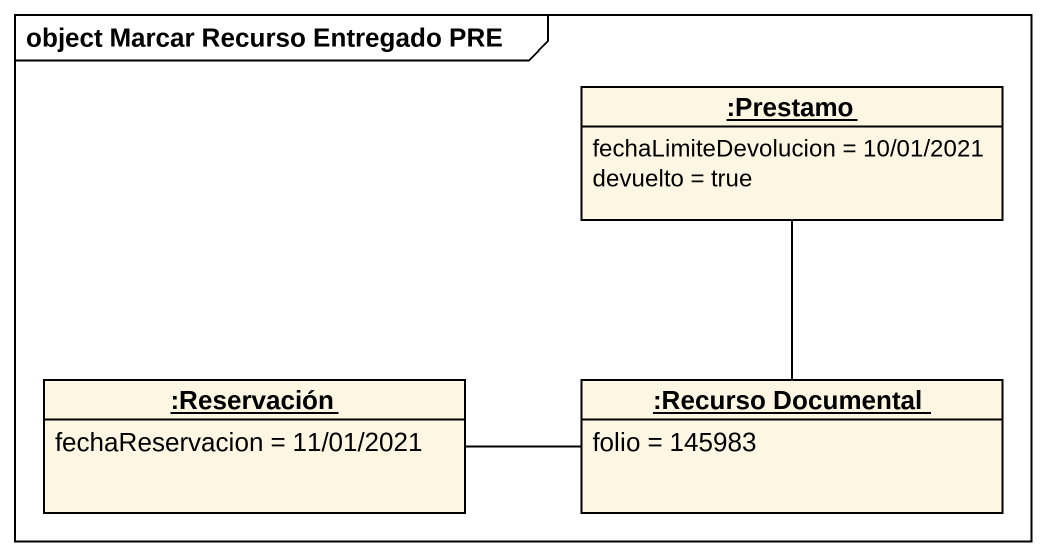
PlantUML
@startuml
mainframe object Marcar Recurso Entregado PRE
hide circle
hide empty members
object ":Prestamo" as Prestamo {
  fechaLimiteDevolucion = 10/01/2021
  devuelto = true
}
object ":Reservación" as Reservación {
  fechaReservacion = 11/01/2021
}
object ":Recurso Documental" as Recurso_Documental {
  folio = 145983
}
Reservación -right- Recurso_Documental
Recurso_Documental -up- Prestamo
@enduml
